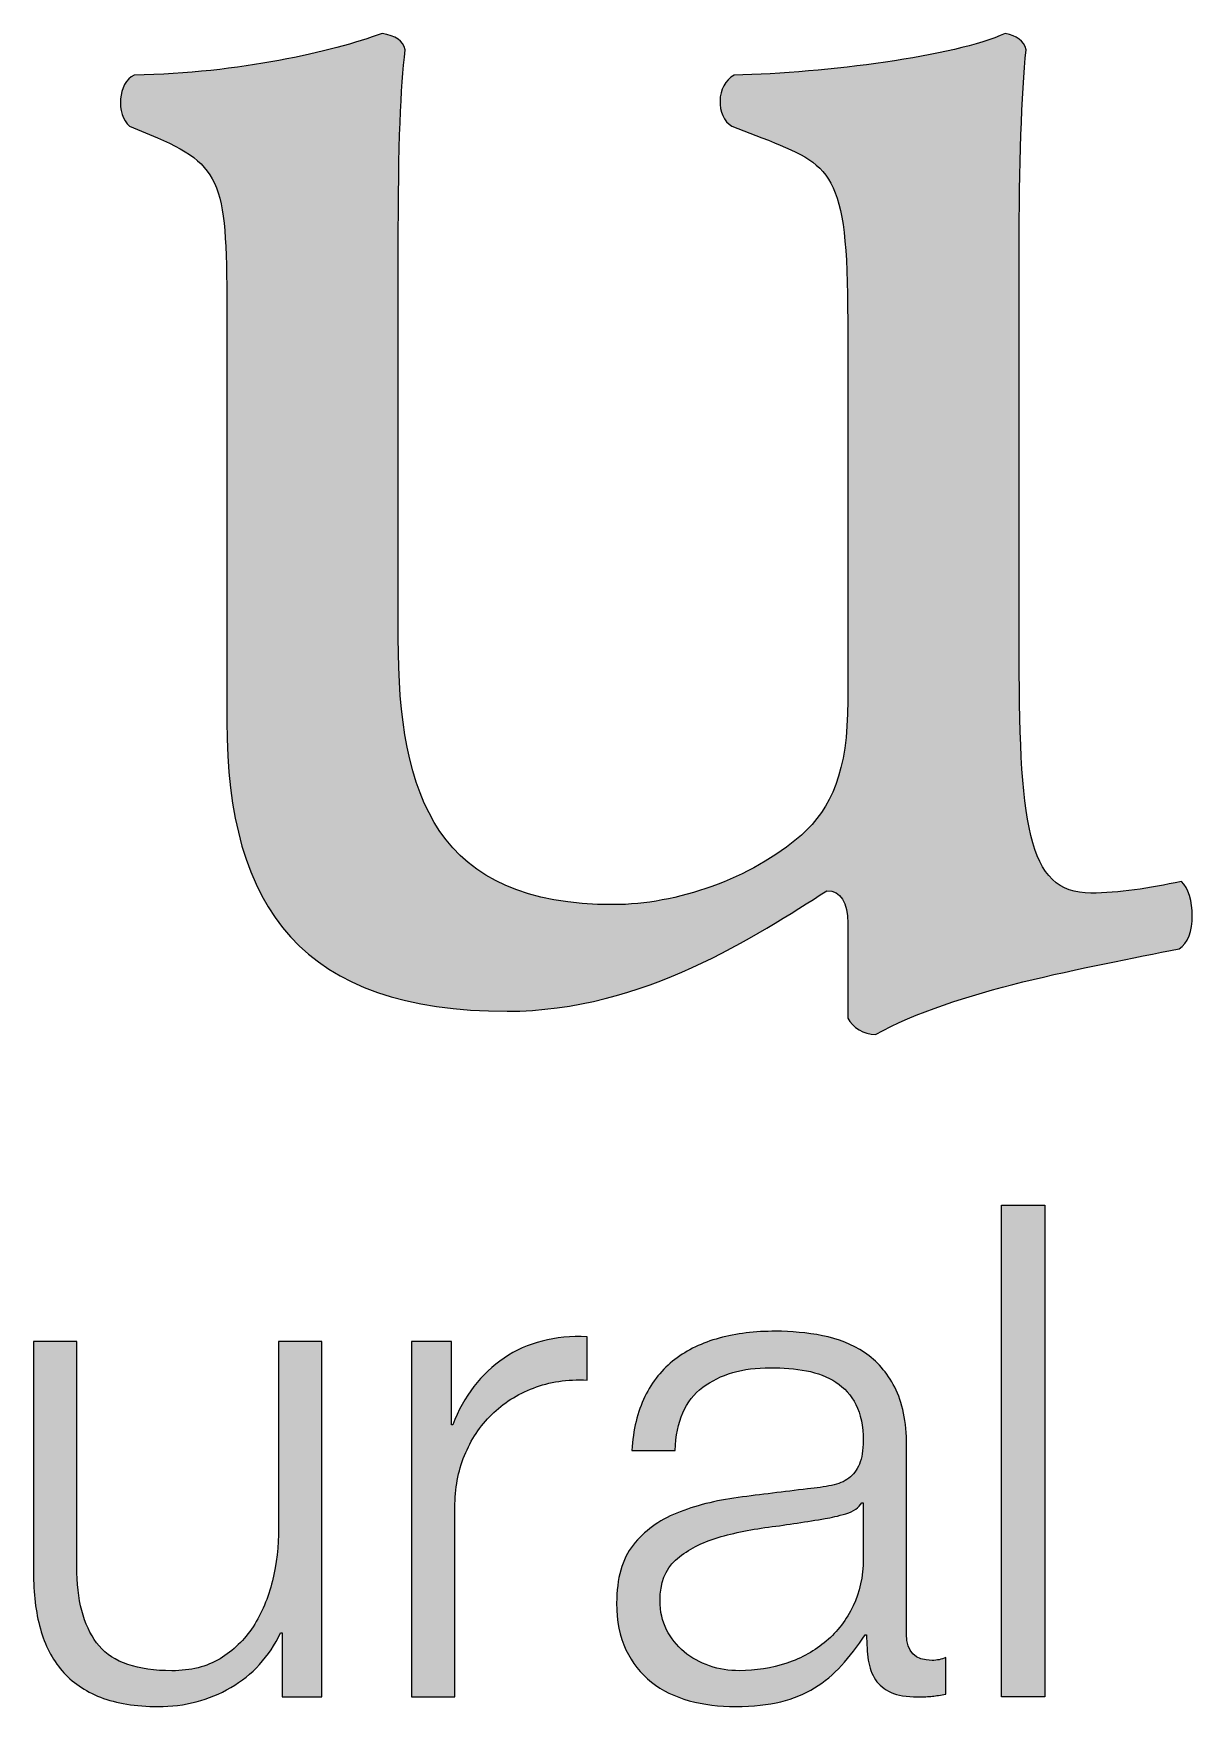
# Paper-space layout 'A2 (portrait)' of a CAD drawing. Extents: x 0 to 396, y 0 to 564.
# Drawn here: x 298.18 to 304.83, y 56.21 to 65.75 of the extents above; entities that cross this region are included whole.
import ezdxf
from ezdxf.enums import TextEntityAlignment as Align

# ---------------------------------------------------------------- set-up
doc = ezdxf.new("R2010")
doc.units = 0
doc.layers.get('0').update_dxf_attribs({"linetype": 'CONTINUOUS'})
doc.layers.get('Defpoints').update_dxf_attribs({"linetype": 'CONTINUOUS'})
doc.layers.add('JPP_Mask', color=7, linetype='CONTINUOUS')
doc.styles.add('JPP', font='arial.ttf')

# ---------------------------------------------------------------- blocks, each defined once
blk = doc.blocks.new('A2mask (portrait)')
at = {"true_color": 0x0081c6}
h = blk.add_hatch(color=142, dxfattribs=at)
edge = h.paths.add_edge_path()
edge.add_spline(control_points=[(300.2666, 62.3022), (300.2666, 62.3022), (300.2666, 62.8542), (300.2666, 63.4062)], knot_values=[27.5, 27.5, 27.5, 27.5, 28, 28, 28, 28], degree=3, periodic=0)
edge.add_spline(control_points=[(300.2666, 63.4062), (300.2666, 63.9582), (300.2666, 64.5101), (300.2666, 64.5101), (300.2666, 65.1581), (300.28, 65.4355), (300.3063, 65.6604)], knot_values=[26, 26, 26, 26, 26.5, 26.5, 26.5, 27.5, 27.5, 27.5, 27.5], degree=3, periodic=0)
edge.add_spline(control_points=[(300.3063, 65.6604), (300.2932, 65.7129), (300.2535, 65.7397), (300.1742, 65.7532)], knot_values=[25, 25, 25, 25, 26, 26, 26, 26], degree=3, periodic=0)
edge.add_spline(control_points=[(300.1742, 65.7532), (299.8831, 65.647), (299.3677, 65.5281), (298.7593, 65.5148)], knot_values=[24, 24, 24, 24, 25, 25, 25, 25], degree=3, periodic=0)
edge.add_spline(control_points=[(298.7593, 65.5148), (298.6669, 65.4753), (298.6536, 65.2899), (298.7331, 65.224)], knot_values=[23, 23, 23, 23, 24, 24, 24, 24], degree=3, periodic=0)
edge.add_spline(control_points=[(298.7331, 65.224), (298.7331, 65.224), (298.8916, 65.1581), (298.8916, 65.1581), (299.2883, 64.986), (299.2883, 64.8672), (299.2883, 64.0342)], knot_values=[21, 21, 21, 21, 22, 22, 22, 23, 23, 23, 23], degree=3, periodic=0)
edge.add_spline(control_points=[(299.2883, 64.0342), (299.2883, 64.0342), (299.2883, 61.8263), (299.2883, 61.8263), (299.2883, 60.7556), (299.7248, 60.1739), (300.8878, 60.1739)], knot_values=[19, 19, 19, 19, 20, 20, 20, 21, 21, 21, 21], degree=3, periodic=0)
edge.add_spline(control_points=[(300.8878, 60.1739), (301.6683, 60.1739), (302.3155, 60.6105), (302.7124, 60.8614)], knot_values=[18, 18, 18, 18, 19, 19, 19, 19], degree=3, periodic=0)
edge.add_spline(control_points=[(302.7124, 60.8614), (302.7918, 60.8614), (302.8312, 60.7951), (302.8312, 60.6764)], knot_values=[17, 17, 17, 17, 18, 18, 18, 18], degree=3, periodic=0)
edge.add_spline(control_points=[(302.8312, 60.6764), (302.8312, 60.6764), (302.8312, 60.1342), (302.8312, 60.1342), (302.858, 60.0816), (302.9239, 60.0414), (302.9901, 60.0414)], knot_values=[15, 15, 15, 15, 16, 16, 16, 17, 17, 17, 17], degree=3, periodic=0)
edge.add_spline(control_points=[(302.9901, 60.0414), (303.4394, 60.2932), (304.2062, 60.425), (304.7218, 60.5307)], knot_values=[14, 14, 14, 14, 15, 15, 15, 15], degree=3, periodic=0)
edge.add_spline(control_points=[(304.7218, 60.5307), (304.8276, 60.5836), (304.8143, 60.848), (304.7353, 60.9143)], knot_values=[13, 13, 13, 13, 14, 14, 14, 14], degree=3, periodic=0)
edge.add_spline(control_points=[(304.7353, 60.9143), (304.55, 60.8748), (304.3781, 60.848), (304.2195, 60.848)], knot_values=[12, 12, 12, 12, 13, 13, 13, 13], degree=3, periodic=0)
edge.add_spline(control_points=[(304.2195, 60.848), (303.8493, 60.848), (303.8098, 61.2446), (303.8098, 62.2892)], knot_values=[11, 11, 11, 11, 12, 12, 12, 12], degree=3, periodic=0)
edge.add_spline(control_points=[(303.8098, 62.2892), (303.8098, 62.2892), (303.8098, 64.5101), (303.8098, 64.5101), (303.8098, 64.9994), (303.8229, 65.4087), (303.8493, 65.6604)], knot_values=[9, 9, 9, 9, 10, 10, 10, 11, 11, 11, 11], degree=3, periodic=0)
edge.add_spline(control_points=[(303.8493, 65.6604), (303.8361, 65.7129), (303.7963, 65.7397), (303.7302, 65.7532)], knot_values=[8, 8, 8, 8, 9, 9, 9, 9], degree=3, periodic=0)
edge.add_spline(control_points=[(303.7302, 65.7532), (303.4394, 65.6209), (302.7124, 65.5281), (302.1832, 65.5148)], knot_values=[7, 7, 7, 7, 8, 8, 8, 8], degree=3, periodic=0)
edge.add_spline(control_points=[(302.1832, 65.5148), (302.0777, 65.4622), (302.0777, 65.2769), (302.1705, 65.224)], knot_values=[6, 6, 6, 6, 7, 7, 7, 7], degree=3, periodic=0)
edge.add_spline(control_points=[(302.1705, 65.224), (302.1705, 65.224), (302.3421, 65.1581), (302.3421, 65.1581), (302.7389, 64.9994), (302.8312, 64.9729), (302.8312, 64.1135)], knot_values=[4, 4, 4, 4, 5, 5, 5, 6, 6, 6, 6], degree=3, periodic=0)
edge.add_spline(control_points=[(302.8312, 64.1135), (302.8312, 64.1135), (302.8312, 61.9454), (302.8312, 61.9454), (302.8312, 61.5355), (302.7389, 61.3373), (302.567, 61.1787)], knot_values=[2, 2, 2, 2, 3, 3, 3, 4, 4, 4, 4], degree=3, periodic=0)
edge.add_spline(control_points=[(302.567, 61.1787), (302.2762, 60.9273), (301.8533, 60.7821), (301.4962, 60.7821)], knot_values=[1, 1, 1, 1, 2, 2, 2, 2], degree=3, periodic=0)
edge.add_spline(control_points=[(301.4962, 60.7821), (300.4914, 60.7821), (300.2666, 61.3906), (300.2666, 62.3022)], knot_values=[0, 0, 0, 0, 1, 1, 1, 1], degree=3, periodic=0)
at = {"true_color": 0x004a91}
blk.add_hatch(color=154, dxfattribs=at).paths.add_polyline_path([(303.9568, 59.0672), (303.7092, 59.0672), (303.7092, 56.2617), (303.9568, 56.2617)])
h = blk.add_hatch(color=154, dxfattribs=at)
edge = h.paths.add_edge_path()
edge.add_spline(control_points=[(303.167, 56.6191), (303.167, 56.6191), (303.167, 57.6959), (303.167, 57.6959), (303.167, 57.8319), (303.1445, 57.9427), (303.1001, 58.028)], knot_values=[6, 6, 6, 6, 7, 7, 7, 8, 8, 8, 8], degree=3, periodic=0)
edge.add_spline(control_points=[(303.1001, 58.028), (303.0555, 58.113), (302.998, 58.1791), (302.9273, 58.2264)], knot_values=[5, 5, 5, 5, 6, 6, 6, 6], degree=3, periodic=0)
edge.add_spline(control_points=[(302.9273, 58.2264), (302.8566, 58.2734), (302.7766, 58.3056), (302.6876, 58.3226), (302.5985, 58.3395), (302.5095, 58.3481), (302.4204, 58.3481)], knot_values=[3, 3, 3, 3, 4, 4, 4, 5, 5, 5, 5], degree=3, periodic=0)
edge.add_spline(control_points=[(302.4204, 58.3481), (302.3025, 58.3481), (302.1951, 58.335), (302.0981, 58.3087)], knot_values=[2, 2, 2, 2, 3, 3, 3, 3], degree=3, periodic=0)
edge.add_spline(control_points=[(302.0981, 58.3087), (302.0012, 58.2827), (301.9167, 58.2421), (301.8448, 58.187)], knot_values=[1, 1, 1, 1, 2, 2, 2, 2], degree=3, periodic=0)
edge.add_spline(control_points=[(301.8448, 58.187), (301.7727, 58.1321), (301.7156, 58.0614), (301.6739, 57.975)], knot_values=[0, 0, 0, 0, 1, 1, 1, 1], degree=3, periodic=0)
edge.add_spline(control_points=[(301.6739, 57.975), (301.6319, 57.8883), (301.607, 57.7863), (301.5991, 57.6684)], knot_values=[41, 41, 41, 41, 42, 42, 42, 42], degree=3, periodic=0)
edge.add_spline(control_points=[(301.5991, 57.6684), (301.5991, 57.6684), (301.8467, 57.6684), (301.8467, 57.6684), (301.852, 57.8334), (301.9043, 57.9532), (302.0038, 58.028)], knot_values=[39, 39, 39, 39, 40, 40, 40, 41, 41, 41, 41], degree=3, periodic=0)
edge.add_spline(control_points=[(302.0038, 58.028), (302.1034, 58.1024), (302.2318, 58.1399), (302.3889, 58.1399)], knot_values=[38, 38, 38, 38, 39, 39, 39, 39], degree=3, periodic=0)
edge.add_spline(control_points=[(302.3889, 58.1399), (302.4622, 58.1399), (302.531, 58.134), (302.5952, 58.1223)], knot_values=[37, 37, 37, 37, 38, 38, 38, 38], degree=3, periodic=0)
edge.add_spline(control_points=[(302.5952, 58.1223), (302.6594, 58.1103), (302.7158, 58.0888), (302.7642, 58.0573), (302.8127, 58.0258), (302.8506, 57.9833), (302.8781, 57.9296), (302.9056, 57.8759), (302.9194, 57.8071), (302.9194, 57.7233)], knot_values=[34, 34, 34, 34, 35, 35, 35, 36, 36, 36, 37, 37, 37, 37], degree=3, periodic=0)
edge.add_spline(control_points=[(302.9194, 57.7233), (302.9194, 57.6684), (302.9122, 57.6238), (302.8977, 57.5899)], knot_values=[33, 33, 33, 33, 34, 34, 34, 34], degree=3, periodic=0)
edge.add_spline(control_points=[(302.8977, 57.5899), (302.8834, 57.5557), (302.8631, 57.529), (302.8368, 57.5092)], knot_values=[32, 32, 32, 32, 33, 33, 33, 33], degree=3, periodic=0)
edge.add_spline(control_points=[(302.8368, 57.5092), (302.8108, 57.4896), (302.7778, 57.4757), (302.7387, 57.4679)], knot_values=[31, 31, 31, 31, 32, 32, 32, 32], degree=3, periodic=0)
edge.add_spline(control_points=[(302.7387, 57.4679), (302.6993, 57.4602), (302.6534, 57.4535), (302.6012, 57.4483)], knot_values=[30, 30, 30, 30, 31, 31, 31, 31], degree=3, periodic=0)
edge.add_spline(control_points=[(302.6012, 57.4483), (302.4675, 57.4325), (302.3359, 57.4163), (302.2063, 57.3991)], knot_values=[29, 29, 29, 29, 30, 30, 30, 30], degree=3, periodic=0)
edge.add_spline(control_points=[(302.2063, 57.3991), (302.0766, 57.3822), (301.9599, 57.3525), (301.8565, 57.3108)], knot_values=[28, 28, 28, 28, 29, 29, 29, 29], degree=3, periodic=0)
edge.add_spline(control_points=[(301.8565, 57.3108), (301.7529, 57.2687), (301.6698, 57.2079), (301.607, 57.1281)], knot_values=[27, 27, 27, 27, 28, 28, 28, 28], degree=3, periodic=0)
edge.add_spline(control_points=[(301.607, 57.1281), (301.5442, 57.0481), (301.5127, 56.9376), (301.5127, 56.796)], knot_values=[26, 26, 26, 26, 27, 27, 27, 27], degree=3, periodic=0)
edge.add_spline(control_points=[(301.5127, 56.796), (301.5127, 56.6939), (301.5304, 56.6055), (301.5657, 56.5308), (301.6011, 56.4561), (301.6495, 56.3947), (301.7111, 56.3462)], knot_values=[24, 24, 24, 24, 25, 25, 25, 26, 26, 26, 26], degree=3, periodic=0)
edge.add_spline(control_points=[(301.7111, 56.3462), (301.7727, 56.2975), (301.8448, 56.2622), (301.9272, 56.24)], knot_values=[23, 23, 23, 23, 24, 24, 24, 24], degree=3, periodic=0)
edge.add_spline(control_points=[(301.9272, 56.24), (302.0098, 56.2178), (302.0981, 56.2066), (302.1924, 56.2066)], knot_values=[22, 22, 22, 22, 23, 23, 23, 23], degree=3, periodic=0)
edge.add_spline(control_points=[(302.1924, 56.2066), (302.292, 56.2066), (302.3777, 56.2159), (302.4498, 56.2343)], knot_values=[21, 21, 21, 21, 22, 22, 22, 22], degree=3, periodic=0)
edge.add_spline(control_points=[(302.4498, 56.2343), (302.5219, 56.2524), (302.5861, 56.2787), (302.6425, 56.3128)], knot_values=[20, 20, 20, 20, 21, 21, 21, 21], degree=3, periodic=0)
edge.add_spline(control_points=[(302.6425, 56.3128), (302.6986, 56.3467), (302.7497, 56.3895), (302.7957, 56.4405)], knot_values=[19, 19, 19, 19, 20, 20, 20, 20], degree=3, periodic=0)
edge.add_spline(control_points=[(302.7957, 56.4405), (302.8413, 56.4916), (302.8867, 56.5499), (302.9311, 56.6153)], knot_values=[18, 18, 18, 18, 19, 19, 19, 19], degree=3, periodic=0)
edge.add_spline(control_points=[(302.9311, 56.6153), (302.9311, 56.6153), (302.939, 56.6153), (302.939, 56.6153)], knot_values=[17.00001, 17.00001, 17.00001, 17.00001, 18, 18, 18, 18], degree=3, periodic=0)
edge.add_spline(control_points=[(302.939, 56.6153), (302.939, 56.5628), (302.9423, 56.515), (302.9488, 56.4718)], knot_values=[16, 16, 16, 16, 17, 17, 17, 17], degree=3, periodic=0)
edge.add_spline(control_points=[(302.9488, 56.4718), (302.9555, 56.4286), (302.9691, 56.3914), (302.9901, 56.3598)], knot_values=[15, 15, 15, 15, 16, 16, 16, 16], degree=3, periodic=0)
edge.add_spline(control_points=[(302.9901, 56.3598), (303.0111, 56.3286), (303.0404, 56.3042), (303.0786, 56.2873)], knot_values=[14, 14, 14, 14, 15, 15, 15, 15], degree=3, periodic=0)
edge.add_spline(control_points=[(303.0786, 56.2873), (303.1164, 56.2701), (303.167, 56.2617), (303.2298, 56.2617)], knot_values=[13, 13, 13, 13, 14, 14, 14, 14], degree=3, periodic=0)
edge.add_spline(control_points=[(303.2298, 56.2617), (303.2639, 56.2617), (303.2921, 56.2629), (303.3143, 56.2655), (303.3365, 56.2682), (303.362, 56.272), (303.3909, 56.2775)], knot_values=[11, 11, 11, 11, 12, 12, 12, 13, 13, 13, 13], degree=3, periodic=0)
edge.add_spline(control_points=[(303.3909, 56.2775), (303.3909, 56.2775), (303.3909, 56.4857), (303.3909, 56.4857), (303.3673, 56.4752), (303.341, 56.4699), (303.3124, 56.4699)], knot_values=[9, 9, 9, 9, 10, 10, 10, 11, 11, 11, 11], degree=3, periodic=0)
edge.add_spline(control_points=[(303.3124, 56.4699), (303.2154, 56.4699), (303.167, 56.5196), (303.167, 56.6191)], knot_values=[8, 8, 8, 8, 9, 9, 9, 9], degree=3, periodic=0)
edge = h.paths.add_edge_path(flags=16)
edge.add_spline(control_points=[(302.9115, 57.3697), (302.9115, 57.3697), (302.9194, 57.3697), (302.9194, 57.3697), (302.9194, 57.3697), (302.9194, 57.0474), (302.9194, 57.0474), (302.9194, 56.9479), (302.9003, 56.8588), (302.8623, 56.7803), (302.8244, 56.7017), (302.7733, 56.6349), (302.7091, 56.58)], knot_values=[12, 12, 12, 12, 12.99998, 12.99998, 12.99998, 13.99998, 13.99998, 13.99998, 14.99998, 14.99998, 14.99998, 15.99998, 15.99998, 15.99998, 15.99998], degree=3, periodic=0)
edge.add_spline(control_points=[(302.7091, 56.58), (302.6448, 56.5248), (302.5696, 56.483), (302.4832, 56.4542), (302.3968, 56.4253), (302.3063, 56.4109), (302.212, 56.4109)], knot_values=[10, 10, 10, 10, 11, 11, 11, 12, 12, 12, 12], degree=3, periodic=0)
edge.add_spline(control_points=[(302.212, 56.4109), (302.1545, 56.4109), (302.0981, 56.42), (302.0432, 56.4384)], knot_values=[9, 9, 9, 9, 10, 10, 10, 10], degree=3, periodic=0)
edge.add_spline(control_points=[(302.0432, 56.4384), (301.9881, 56.4568), (301.9396, 56.4838), (301.8978, 56.5191)], knot_values=[8, 8, 8, 8, 9, 9, 9, 9], degree=3, periodic=0)
edge.add_spline(control_points=[(301.8978, 56.5191), (301.8558, 56.5544), (301.8224, 56.5962), (301.7975, 56.6447), (301.7727, 56.6931), (301.7603, 56.749), (301.7603, 56.8118)], knot_values=[6, 6, 6, 6, 7, 7, 7, 8, 8, 8, 8], degree=3, periodic=0)
edge.add_spline(control_points=[(301.7603, 56.8118), (301.7603, 56.9113), (301.7897, 56.988), (301.8486, 57.0417)], knot_values=[5, 5, 5, 5, 6, 6, 6, 6], degree=3, periodic=0)
edge.add_spline(control_points=[(301.8486, 57.0417), (301.9076, 57.0952), (301.9828, 57.1365), (302.0745, 57.1654), (302.1662, 57.1943), (302.2676, 57.2157), (302.3791, 57.2303)], knot_values=[3, 3, 3, 3, 4, 4, 4, 5, 5, 5, 5], degree=3, periodic=0)
edge.add_spline(control_points=[(302.3791, 57.2303), (302.4904, 57.2446), (302.5985, 57.2611), (302.7033, 57.2793)], knot_values=[2, 2, 2, 2, 3, 3, 3, 3], degree=3, periodic=0)
edge.add_spline(control_points=[(302.7033, 57.2793), (302.7372, 57.2845), (302.7766, 57.2938), (302.821, 57.3069)], knot_values=[1, 1, 1, 1, 2, 2, 2, 2], degree=3, periodic=0)
edge.add_spline(control_points=[(302.821, 57.3069), (302.8657, 57.3198), (302.8958, 57.3409), (302.9115, 57.3697)], knot_values=[0, 0, 0, 0, 1, 1, 1, 1], degree=3, periodic=0)
h = blk.add_hatch(color=154, dxfattribs=at)
edge = h.paths.add_edge_path()
edge.add_spline(control_points=[(298.4322, 56.9689), (298.4322, 56.9689), (298.4322, 58.2891), (298.4322, 58.2891), (298.4322, 58.2891), (298.3704, 58.2891), (298.3085, 58.2891)], knot_values=[9.5, 9.5, 9.5, 9.5, 10.5, 10.5, 10.5, 11, 11, 11, 11], degree=3, periodic=0)
edge.add_spline(control_points=[(298.3085, 58.2891), (298.2466, 58.2891), (298.1847, 58.2891), (298.1847, 58.2891), (298.1847, 58.2891), (298.1847, 57.9601), (298.1847, 57.631)], knot_values=[8.5, 8.5, 8.5, 8.5, 9, 9, 9, 9.5, 9.5, 9.5, 9.5], degree=3, periodic=0)
edge.add_spline(control_points=[(298.1847, 57.631), (298.1847, 57.302), (298.1847, 56.9729), (298.1847, 56.9729), (298.1847, 56.8524), (298.1977, 56.7449), (298.2239, 56.6506), (298.2501, 56.5563), (298.2914, 56.4764), (298.3477, 56.4109)], knot_values=[6, 6, 6, 6, 6.5, 6.5, 6.5, 7.5, 7.5, 7.5, 8.5, 8.5, 8.5, 8.5], degree=3, periodic=0)
edge.add_spline(control_points=[(298.3477, 56.4109), (298.404, 56.3455), (298.4774, 56.2951), (298.5678, 56.2598)], knot_values=[5, 5, 5, 5, 6, 6, 6, 6], degree=3, periodic=0)
edge.add_spline(control_points=[(298.5678, 56.2598), (298.6582, 56.2242), (298.7675, 56.2066), (298.8959, 56.2066)], knot_values=[4, 4, 4, 4, 5, 5, 5, 5], degree=3, periodic=0)
edge.add_spline(control_points=[(298.8959, 56.2066), (299.0478, 56.2066), (299.186, 56.2426), (299.3104, 56.3147)], knot_values=[3, 3, 3, 3, 4, 4, 4, 4], degree=3, periodic=0)
edge.add_spline(control_points=[(299.3104, 56.3147), (299.4348, 56.3868), (299.5298, 56.4909), (299.5953, 56.627)], knot_values=[2, 2, 2, 2, 3, 3, 3, 3], degree=3, periodic=0)
edge.add_spline(control_points=[(299.5953, 56.627), (299.5953, 56.627), (299.6032, 56.627), (299.6032, 56.627)], knot_values=[1.00001, 1.00001, 1.00001, 1.00001, 2, 2, 2, 2], degree=3, periodic=0)
edge.add_spline(control_points=[(299.6032, 56.627), (299.6032, 56.627), (299.6032, 56.5357), (299.6032, 56.4444)], knot_values=[0.5, 0.5, 0.5, 0.5, 1, 1, 1, 1], degree=3, periodic=0)
edge.add_spline(control_points=[(299.6032, 56.4444), (299.6032, 56.353), (299.6032, 56.2617), (299.6032, 56.2617), (299.6032, 56.2617), (299.6174, 56.2617), (299.6388, 56.2617)], knot_values=[20.749965, 20.749965, 20.749965, 20.749965, 21.249965, 21.249965, 21.249965, 21.5, 21.5, 21.5, 21.5], degree=3, periodic=0)
edge.add_spline(control_points=[(299.6388, 56.2617), (299.6602, 56.2617), (299.6886, 56.2617), (299.7171, 56.2617)], knot_values=[20.49997, 20.49997, 20.49997, 20.49997, 20.749965, 20.749965, 20.749965, 20.749965], degree=3, periodic=0)
edge.add_spline(control_points=[(299.7171, 56.2617), (299.7314, 56.2617), (299.7456, 56.2617), (299.759, 56.2617)], knot_values=[20.374972, 20.374972, 20.374972, 20.374972, 20.49997, 20.49997, 20.49997, 20.49997], degree=3, periodic=0)
edge.add_spline(control_points=[(299.759, 56.2617), (299.7723, 56.2617), (299.7848, 56.2617), (299.7955, 56.2617)], knot_values=[20.249975, 20.249975, 20.249975, 20.249975, 20.374972, 20.374972, 20.374972, 20.374972], degree=3, periodic=0)
edge.add_spline(control_points=[(299.7955, 56.2617), (299.8008, 56.2617), (299.8057, 56.2617), (299.81, 56.2617)], knot_values=[20.187476, 20.187476, 20.187476, 20.187476, 20.249975, 20.249975, 20.249975, 20.249975], degree=3, periodic=0)
edge.add_spline(control_points=[(299.81, 56.2617), (299.8144, 56.2617), (299.8182, 56.2617), (299.8213, 56.2617)], knot_values=[20.124977, 20.124977, 20.124977, 20.124977, 20.187476, 20.187476, 20.187476, 20.187476], degree=3, periodic=0)
edge.add_spline(control_points=[(299.8254, 56.2617), (299.8266, 56.2617), (299.8277, 56.2617), (299.8285, 56.2617)], knot_values=[20.062479, 20.062479, 20.062479, 20.062479, 20.093728, 20.093728, 20.093728, 20.093728], degree=3, periodic=0)
edge.add_spline(control_points=[(299.8311, 56.2617), (299.8311, 56.2617), (299.8311, 56.2617), (299.8311, 56.2617), (299.8311, 56.2617), (299.8311, 56.2617), (299.8311, 56.2617)], knot_values=[19.99998, 19.99998, 19.99998, 19.99998, 20.001425, 20.001425, 20.001425, 20.001445, 20.001445, 20.001445, 20.001445], degree=3, periodic=0)
edge.add_spline(control_points=[(299.8311, 56.2617), (299.8311, 56.2618), (299.8311, 56.7686), (299.8311, 57.2755)], knot_values=[19.49999, 19.49999, 19.49999, 19.49999, 19.99998, 19.99998, 19.99998, 19.99998], degree=3, periodic=0)
edge.add_spline(control_points=[(299.8311, 57.2755), (299.8311, 57.7823), (299.8311, 58.2891), (299.8311, 58.2891), (299.8311, 58.2891), (299.8311, 58.2891), (299.8311, 58.2891)], knot_values=[18.999023, 18.999023, 18.999023, 18.999023, 19.499013, 19.499013, 19.499013, 19.49999, 19.49999, 19.49999, 19.49999], degree=3, periodic=0)
edge.add_spline(control_points=[(299.8283, 58.2891), (299.8274, 58.2891), (299.8263, 58.2891), (299.8249, 58.2891)], knot_values=[18.906252, 18.906252, 18.906252, 18.906252, 18.937501, 18.937501, 18.937501, 18.937501], degree=3, periodic=0)
edge.add_spline(control_points=[(299.8204, 58.2891), (299.817, 58.2891), (299.8129, 58.2891), (299.8082, 58.2891)], knot_values=[18.812504, 18.812504, 18.812504, 18.812504, 18.875002, 18.875002, 18.875002, 18.875002], degree=3, periodic=0)
edge.add_spline(control_points=[(299.8082, 58.2891), (299.8035, 58.2891), (299.7982, 58.2891), (299.7924, 58.2891)], knot_values=[18.750005, 18.750005, 18.750005, 18.750005, 18.812504, 18.812504, 18.812504, 18.812504], degree=3, periodic=0)
edge.add_spline(control_points=[(299.7924, 58.2891), (299.7808, 58.2891), (299.7672, 58.2891), (299.7527, 58.2891)], knot_values=[18.625007, 18.625007, 18.625007, 18.625007, 18.750005, 18.750005, 18.750005, 18.750005], degree=3, periodic=0)
edge.add_spline(control_points=[(299.7527, 58.2891), (299.7382, 58.2891), (299.7228, 58.2891), (299.7073, 58.2891)], knot_values=[18.50001, 18.50001, 18.50001, 18.50001, 18.625007, 18.625007, 18.625007, 18.625007], degree=3, periodic=0)
edge.add_spline(control_points=[(299.7073, 58.2891), (299.6764, 58.2891), (299.6454, 58.2891), (299.6222, 58.2891)], knot_values=[18.250015, 18.250015, 18.250015, 18.250015, 18.50001, 18.50001, 18.50001, 18.50001], degree=3, periodic=0)
edge.add_spline(control_points=[(299.6222, 58.2891), (299.599, 58.2891), (299.5835, 58.2891), (299.5835, 58.2891), (299.5835, 58.2891), (299.5835, 58.2891), (299.5835, 58.2891)], knot_values=[17.999532, 17.999532, 17.999532, 17.999532, 18.249547, 18.249547, 18.249547, 18.250015, 18.250015, 18.250015, 18.250015], degree=3, periodic=0)
edge.add_spline(control_points=[(299.5835, 58.2861), (299.5835, 58.2851), (299.5835, 58.2838), (299.5835, 58.2824)], knot_values=[17.953146, 17.953146, 17.953146, 17.953146, 17.968771, 17.968771, 17.968771, 17.968771], degree=3, periodic=0)
edge.add_spline(control_points=[(299.5835, 58.2824), (299.5835, 58.2809), (299.5835, 58.2791), (299.5835, 58.2772)], knot_values=[17.937521, 17.937521, 17.937521, 17.937521, 17.953146, 17.953146, 17.953146, 17.953146], degree=3, periodic=0)
edge.add_spline(control_points=[(299.5835, 58.2772), (299.5835, 58.2733), (299.5835, 58.2685), (299.5835, 58.2628)], knot_values=[17.906272, 17.906272, 17.906272, 17.906272, 17.937521, 17.937521, 17.937521, 17.937521], degree=3, periodic=0)
edge.add_spline(control_points=[(299.5835, 58.2628), (299.5835, 58.2572), (299.5835, 58.2507), (299.5835, 58.2434)], knot_values=[17.875022, 17.875022, 17.875022, 17.875022, 17.906272, 17.906272, 17.906272, 17.906272], degree=3, periodic=0)
edge.add_spline(control_points=[(299.5835, 58.2434), (299.5835, 58.2289), (299.5835, 58.2112), (299.5835, 58.1909)], knot_values=[17.812524, 17.812524, 17.812524, 17.812524, 17.875022, 17.875022, 17.875022, 17.875022], degree=3, periodic=0)
edge.add_spline(control_points=[(299.5835, 58.1909), (299.5835, 58.1706), (299.5835, 58.1478), (299.5835, 58.1228)], knot_values=[17.750025, 17.750025, 17.750025, 17.750025, 17.812524, 17.812524, 17.812524, 17.812524], degree=3, periodic=0)
edge.add_spline(control_points=[(299.5835, 58.1228), (299.5835, 58.0729), (299.5835, 58.0147), (299.5835, 57.9523)], knot_values=[17.625028, 17.625028, 17.625028, 17.625028, 17.750025, 17.750025, 17.750025, 17.750025], degree=3, periodic=0)
edge.add_spline(control_points=[(299.5835, 57.9523), (299.5835, 57.8899), (299.5835, 57.8233), (299.5835, 57.7568)], knot_values=[17.50003, 17.50003, 17.50003, 17.50003, 17.625028, 17.625028, 17.625028, 17.625028], degree=3, periodic=0)
edge.add_spline(control_points=[(299.5835, 57.7568), (299.5835, 57.6237), (299.5835, 57.4906), (299.5835, 57.3908)], knot_values=[17.250035, 17.250035, 17.250035, 17.250035, 17.50003, 17.50003, 17.50003, 17.50003], degree=3, periodic=0)
edge.add_spline(control_points=[(299.5835, 57.3908), (299.5835, 57.2909), (299.5835, 57.2243), (299.5835, 57.2243), (299.5835, 57.1222), (299.5717, 57.0219), (299.5481, 56.9238), (299.5246, 56.8256), (299.4879, 56.7385), (299.4381, 56.6623)], knot_values=[15, 15, 15, 15, 15.250035, 15.250035, 15.250035, 16.250035, 16.250035, 16.250035, 17.250035, 17.250035, 17.250035, 17.250035], degree=3, periodic=0)
edge.add_spline(control_points=[(299.4381, 56.6623), (299.3884, 56.5864), (299.3255, 56.5255), (299.2495, 56.4797)], knot_values=[14, 14, 14, 14, 15, 15, 15, 15], degree=3, periodic=0)
edge.add_spline(control_points=[(299.2495, 56.4797), (299.1735, 56.4339), (299.0819, 56.4109), (298.9745, 56.4109)], knot_values=[13, 13, 13, 13, 14, 14, 14, 14], degree=3, periodic=0)
edge.add_spline(control_points=[(298.9745, 56.4109), (298.778, 56.4109), (298.6398, 56.4582), (298.5599, 56.5525)], knot_values=[12, 12, 12, 12, 13, 13, 13, 13], degree=3, periodic=0)
edge.add_spline(control_points=[(298.5599, 56.5525), (298.48, 56.6468), (298.4374, 56.7855), (298.4322, 56.9689)], knot_values=[11, 11, 11, 11, 12, 12, 12, 12], degree=3, periodic=0)
h = blk.add_hatch(color=154, dxfattribs=at)
edge = h.paths.add_edge_path()
edge.add_spline(control_points=[(300.6444, 57.6388), (300.681, 57.7293), (300.7328, 57.8071), (300.7996, 57.8728)], knot_values=[7, 7, 7, 7, 8, 8, 8, 8], degree=3, periodic=0)
edge.add_spline(control_points=[(300.7996, 57.8728), (300.8664, 57.9382), (300.9456, 57.9886), (301.0373, 58.0239), (301.129, 58.0592), (301.2312, 58.0743), (301.3439, 58.0693)], knot_values=[5, 5, 5, 5, 6, 6, 6, 7, 7, 7, 7], degree=3, periodic=0)
edge.add_spline(control_points=[(301.3439, 58.0693), (301.3439, 58.0693), (301.3439, 58.3166), (301.3439, 58.3166), (301.1604, 58.3245), (301.0026, 58.2839), (300.8703, 58.1948), (300.738, 58.1058), (300.6405, 57.9788), (300.5776, 57.8138)], knot_values=[2, 2, 2, 2, 3, 3, 3, 4, 4, 4, 5, 5, 5, 5], degree=3, periodic=0)
edge.add_spline(control_points=[(300.5776, 57.8138), (300.5776, 57.8138), (300.5697, 57.8138), (300.5697, 57.8138)], knot_values=[1.00001, 1.00001, 1.00001, 1.00001, 2, 2, 2, 2], degree=3, periodic=0)
edge.add_spline(control_points=[(300.5697, 57.8138), (300.5697, 57.8138), (300.5697, 57.9326), (300.5697, 58.0515)], knot_values=[0.5, 0.5, 0.5, 0.5, 1, 1, 1, 1], degree=3, periodic=0)
edge.add_spline(control_points=[(300.5697, 58.0515), (300.5697, 58.1703), (300.5697, 58.2891), (300.5697, 58.2891), (300.5697, 58.2891), (300.5555, 58.2891), (300.5341, 58.2891)], knot_values=[12.749965, 12.749965, 12.749965, 12.749965, 13.249965, 13.249965, 13.249965, 13.5, 13.5, 13.5, 13.5], degree=3, periodic=0)
edge.add_spline(control_points=[(300.5341, 58.2891), (300.5128, 58.2891), (300.4843, 58.2891), (300.4558, 58.2891)], knot_values=[12.49997, 12.49997, 12.49997, 12.49997, 12.749965, 12.749965, 12.749965, 12.749965], degree=3, periodic=0)
edge.add_spline(control_points=[(300.4558, 58.2891), (300.4415, 58.2891), (300.4273, 58.2891), (300.4139, 58.2891)], knot_values=[12.374973, 12.374973, 12.374973, 12.374973, 12.49997, 12.49997, 12.49997, 12.49997], degree=3, periodic=0)
edge.add_spline(control_points=[(300.4139, 58.2891), (300.4006, 58.2891), (300.3881, 58.2891), (300.3774, 58.2891)], knot_values=[12.249975, 12.249975, 12.249975, 12.249975, 12.374973, 12.374973, 12.374973, 12.374973], degree=3, periodic=0)
edge.add_spline(control_points=[(300.3774, 58.2891), (300.3721, 58.2891), (300.3672, 58.2891), (300.3629, 58.2891)], knot_values=[12.187476, 12.187476, 12.187476, 12.187476, 12.249975, 12.249975, 12.249975, 12.249975], degree=3, periodic=0)
edge.add_spline(control_points=[(300.3629, 58.2891), (300.3585, 58.2891), (300.3548, 58.2891), (300.3516, 58.2891)], knot_values=[12.124977, 12.124977, 12.124977, 12.124977, 12.187476, 12.187476, 12.187476, 12.187476], degree=3, periodic=0)
edge.add_spline(control_points=[(300.3475, 58.2891), (300.3463, 58.2891), (300.3452, 58.2891), (300.3444, 58.2891)], knot_values=[12.062479, 12.062479, 12.062479, 12.062479, 12.093728, 12.093728, 12.093728, 12.093728], degree=3, periodic=0)
edge.add_spline(control_points=[(300.3419, 58.2891), (300.3419, 58.2891), (300.3418, 58.2891), (300.3418, 58.2891), (300.3418, 58.2891), (300.3418, 58.2891), (300.3418, 58.2891)], knot_values=[11.99998, 11.99998, 11.99998, 11.99998, 12.001425, 12.001425, 12.001425, 12.001445, 12.001445, 12.001445, 12.001445], degree=3, periodic=0)
edge.add_spline(control_points=[(300.3418, 58.2891), (300.3418, 58.2891), (300.3418, 57.7823), (300.3418, 57.2754)], knot_values=[11.49999, 11.49999, 11.49999, 11.49999, 11.99998, 11.99998, 11.99998, 11.99998], degree=3, periodic=0)
edge.add_spline(control_points=[(300.3418, 57.2754), (300.3418, 56.7686), (300.3418, 56.2617), (300.3418, 56.2617), (300.3418, 56.2617), (300.3418, 56.2617), (300.3419, 56.2617)], knot_values=[10.999023, 10.999023, 10.999023, 10.999023, 11.499013, 11.499013, 11.499013, 11.49999, 11.49999, 11.49999, 11.49999], degree=3, periodic=0)
edge.add_spline(control_points=[(300.3446, 56.2617), (300.3455, 56.2617), (300.3467, 56.2617), (300.348, 56.2617)], knot_values=[10.906252, 10.906252, 10.906252, 10.906252, 10.937501, 10.937501, 10.937501, 10.937501], degree=3, periodic=0)
edge.add_spline(control_points=[(300.3525, 56.2617), (300.3559, 56.2617), (300.36, 56.2617), (300.3647, 56.2617)], knot_values=[10.812504, 10.812504, 10.812504, 10.812504, 10.875002, 10.875002, 10.875002, 10.875002], degree=3, periodic=0)
edge.add_spline(control_points=[(300.3647, 56.2617), (300.3694, 56.2617), (300.3747, 56.2617), (300.3805, 56.2617)], knot_values=[10.750005, 10.750005, 10.750005, 10.750005, 10.812504, 10.812504, 10.812504, 10.812504], degree=3, periodic=0)
edge.add_spline(control_points=[(300.3805, 56.2617), (300.3921, 56.2617), (300.4057, 56.2617), (300.4202, 56.2617)], knot_values=[10.625008, 10.625008, 10.625008, 10.625008, 10.750005, 10.750005, 10.750005, 10.750005], degree=3, periodic=0)
edge.add_spline(control_points=[(300.4202, 56.2617), (300.4347, 56.2617), (300.4501, 56.2617), (300.4656, 56.2617)], knot_values=[10.50001, 10.50001, 10.50001, 10.50001, 10.625008, 10.625008, 10.625008, 10.625008], degree=3, periodic=0)
edge.add_spline(control_points=[(300.4656, 56.2617), (300.4965, 56.2617), (300.5275, 56.2617), (300.5507, 56.2617)], knot_values=[10.250015, 10.250015, 10.250015, 10.250015, 10.50001, 10.50001, 10.50001, 10.50001], degree=3, periodic=0)
edge.add_spline(control_points=[(300.5507, 56.2617), (300.5739, 56.2617), (300.5894, 56.2617), (300.5894, 56.2617), (300.5894, 56.2617), (300.5894, 56.2617), (300.5894, 56.2617)], knot_values=[9.999532, 9.999532, 9.999532, 9.999532, 10.249547, 10.249547, 10.249547, 10.250015, 10.250015, 10.250015, 10.250015], degree=3, periodic=0)
edge.add_spline(control_points=[(300.5894, 56.2648), (300.5894, 56.2658), (300.5894, 56.2671), (300.5894, 56.2686)], knot_values=[9.953146, 9.953146, 9.953146, 9.953146, 9.968771, 9.968771, 9.968771, 9.968771], degree=3, periodic=0)
edge.add_spline(control_points=[(300.5894, 56.2686), (300.5894, 56.2701), (300.5894, 56.2719), (300.5894, 56.2738)], knot_values=[9.937521, 9.937521, 9.937521, 9.937521, 9.953146, 9.953146, 9.953146, 9.953146], degree=3, periodic=0)
edge.add_spline(control_points=[(300.5894, 56.2738), (300.5894, 56.2778), (300.5894, 56.2827), (300.5894, 56.2884)], knot_values=[9.906272, 9.906272, 9.906272, 9.906272, 9.937521, 9.937521, 9.937521, 9.937521], degree=3, periodic=0)
edge.add_spline(control_points=[(300.5894, 56.2884), (300.5894, 56.2942), (300.5894, 56.3008), (300.5894, 56.3081)], knot_values=[9.875022, 9.875022, 9.875022, 9.875022, 9.906272, 9.906272, 9.906272, 9.906272], degree=3, periodic=0)
edge.add_spline(control_points=[(300.5894, 56.3081), (300.5894, 56.3229), (300.5894, 56.3408), (300.5894, 56.3614)], knot_values=[9.812524, 9.812524, 9.812524, 9.812524, 9.875022, 9.875022, 9.875022, 9.875022], degree=3, periodic=0)
edge.add_spline(control_points=[(300.5894, 56.3614), (300.5894, 56.382), (300.5894, 56.4052), (300.5894, 56.4305)], knot_values=[9.750025, 9.750025, 9.750025, 9.750025, 9.812524, 9.812524, 9.812524, 9.812524], degree=3, periodic=0)
edge.add_spline(control_points=[(300.5894, 56.4305), (300.5894, 56.4812), (300.5894, 56.5403), (300.5894, 56.6036)], knot_values=[9.625027, 9.625027, 9.625027, 9.625027, 9.750025, 9.750025, 9.750025, 9.750025], degree=3, periodic=0)
edge.add_spline(control_points=[(300.5894, 56.6036), (300.5894, 56.6669), (300.5894, 56.7344), (300.5894, 56.802)], knot_values=[9.50003, 9.50003, 9.50003, 9.50003, 9.625027, 9.625027, 9.625027, 9.625027], degree=3, periodic=0)
edge.add_spline(control_points=[(300.5894, 56.802), (300.5894, 56.937), (300.5894, 57.0721), (300.5894, 57.1734)], knot_values=[9.250035, 9.250035, 9.250035, 9.250035, 9.50003, 9.50003, 9.50003, 9.50003], degree=3, periodic=0)
edge.add_spline(control_points=[(300.5894, 57.1734), (300.5894, 57.2747), (300.5894, 57.3423), (300.5894, 57.3423), (300.5894, 57.4497), (300.6077, 57.5486), (300.6444, 57.6388)], knot_values=[8, 8, 8, 8, 8.250035, 8.250035, 8.250035, 9.250035, 9.250035, 9.250035, 9.250035], degree=3, periodic=0)
at = {"layer": 'Defpoints', "color": 154, "true_color": 0x004a91}
blk.add_lwpolyline([(303.9568, 59.0672), (303.9568, 56.2617), (303.7092, 56.2617), (303.7092, 59.0672), (303.9568, 59.0672)], dxfattribs=at)
at = {"layer": 'Defpoints', "color": 142, "true_color": 0x0081c6}
blk.add_open_spline([(300.2666, 62.3022), (300.2666, 61.3906), (300.4914, 60.7821), (301.4962, 60.7821), (301.8533, 60.7821), (302.2762, 60.9273), (302.567, 61.1787), (302.7389, 61.3373), (302.8312, 61.5355), (302.8312, 61.9454), (302.8312, 61.9454), (302.8312, 64.1135), (302.8312, 64.1135), (302.8312, 64.9729), (302.7389, 64.9994), (302.3421, 65.1581), (302.3421, 65.1581), (302.1705, 65.224), (302.1705, 65.224), (302.0777, 65.2769), (302.0777, 65.4622), (302.1832, 65.5148), (302.7124, 65.5281), (303.4394, 65.6209), (303.7302, 65.7532), (303.7963, 65.7397), (303.8361, 65.7129), (303.8493, 65.6604), (303.8229, 65.4087), (303.8098, 64.9994), (303.8098, 64.5101), (303.8098, 64.5101), (303.8098, 62.2892), (303.8098, 62.2892), (303.8098, 61.2446), (303.8493, 60.848), (304.2195, 60.848), (304.3781, 60.848), (304.55, 60.8748), (304.7353, 60.9143), (304.8143, 60.848), (304.8276, 60.5836), (304.7218, 60.5307), (304.2062, 60.425), (303.4394, 60.2932), (302.9901, 60.0414), (302.9239, 60.0414), (302.858, 60.0816), (302.8312, 60.1342), (302.8312, 60.1342), (302.8312, 60.6764), (302.8312, 60.6764), (302.8312, 60.7951), (302.7918, 60.8614), (302.7124, 60.8614), (302.3155, 60.6105), (301.6683, 60.1739), (300.8878, 60.1739), (299.7248, 60.1739), (299.2883, 60.7556), (299.2883, 61.8263), (299.2883, 61.8263), (299.2883, 64.0342), (299.2883, 64.0342), (299.2883, 64.8672), (299.2883, 64.986), (298.8916, 65.1581), (298.8916, 65.1581), (298.7331, 65.224), (298.7331, 65.224), (298.6536, 65.2899), (298.6669, 65.4753), (298.7593, 65.5148), (299.3677, 65.5281), (299.8831, 65.647), (300.1742, 65.7532), (300.2535, 65.7397), (300.2932, 65.7129), (300.3063, 65.6604), (300.28, 65.4355), (300.2666, 65.1581), (300.2666, 64.5101), (300.2666, 64.5101), (300.2666, 62.3022), (300.2666, 62.3022)], degree=3, knots=[0, 0, 0, 0, 1, 1, 1, 2, 2, 2, 3, 3, 3, 4, 4, 4, 5, 5, 5, 6, 6, 6, 7, 7, 7, 8, 8, 8, 9, 9, 9, 10, 10, 10, 11, 11, 11, 12, 12, 12, 13, 13, 13, 14, 14, 14, 15, 15, 15, 16, 16, 16, 17, 17, 17, 18, 18, 18, 19, 19, 19, 20, 20, 20, 21, 21, 21, 22, 22, 22, 23, 23, 23, 24, 24, 24, 25, 25, 25, 26, 26, 26, 27, 27, 27, 28, 28, 28, 28], dxfattribs=at)
at = {"layer": 'Defpoints', "color": 154, "true_color": 0x004a91}
for points, knots in [([(301.6739, 57.975), (301.7156, 58.0614), (301.7727, 58.1321), (301.8448, 58.187), (301.9167, 58.2421), (302.0012, 58.2827), (302.0981, 58.3087), (302.1951, 58.335), (302.3025, 58.3481), (302.4204, 58.3481), (302.5095, 58.3481), (302.5985, 58.3395), (302.6876, 58.3226), (302.7766, 58.3056), (302.8566, 58.2734), (302.9273, 58.2264), (302.998, 58.1791), (303.0555, 58.113), (303.1001, 58.028), (303.1445, 57.9427), (303.167, 57.8319), (303.167, 57.6959), (303.167, 57.6959), (303.167, 56.6191), (303.167, 56.6191), (303.167, 56.5196), (303.2154, 56.4699), (303.3124, 56.4699), (303.341, 56.4699), (303.3673, 56.4752), (303.3909, 56.4857), (303.3909, 56.4857), (303.3909, 56.2775), (303.3909, 56.2775), (303.362, 56.272), (303.3365, 56.2682), (303.3143, 56.2655), (303.2921, 56.2629), (303.2639, 56.2617), (303.2298, 56.2617), (303.167, 56.2617), (303.1164, 56.2701), (303.0786, 56.2873), (303.0404, 56.3042), (303.0111, 56.3286), (302.9901, 56.3598), (302.9691, 56.3914), (302.9555, 56.4286), (302.9488, 56.4718), (302.9423, 56.515), (302.939, 56.5628), (302.939, 56.6153), (302.939, 56.6153), (302.9311, 56.6153), (302.9311, 56.6153), (302.8867, 56.5499), (302.8413, 56.4916), (302.7957, 56.4405), (302.7497, 56.3895), (302.6986, 56.3467), (302.6425, 56.3128), (302.5861, 56.2787), (302.5219, 56.2524), (302.4498, 56.2343), (302.3777, 56.2159), (302.292, 56.2066), (302.1924, 56.2066), (302.0981, 56.2066), (302.0098, 56.2178), (301.9272, 56.24), (301.8448, 56.2622), (301.7727, 56.2975), (301.7111, 56.3462), (301.6495, 56.3947), (301.6011, 56.4561), (301.5657, 56.5308), (301.5304, 56.6055), (301.5127, 56.6939), (301.5127, 56.796), (301.5127, 56.9376), (301.5442, 57.0481), (301.607, 57.1281), (301.6698, 57.2079), (301.7529, 57.2687), (301.8565, 57.3108), (301.9599, 57.3525), (302.0766, 57.3822), (302.2063, 57.3991), (302.3359, 57.4163), (302.4675, 57.4325), (302.6012, 57.4483), (302.6534, 57.4535), (302.6993, 57.4602), (302.7387, 57.4679), (302.7778, 57.4757), (302.8108, 57.4896), (302.8368, 57.5092), (302.8631, 57.529), (302.8834, 57.5557), (302.8977, 57.5899), (302.9122, 57.6238), (302.9194, 57.6684), (302.9194, 57.7233), (302.9194, 57.8071), (302.9056, 57.8759), (302.8781, 57.9296), (302.8506, 57.9833), (302.8127, 58.0258), (302.7642, 58.0573), (302.7158, 58.0888), (302.6594, 58.1103), (302.5952, 58.1223), (302.531, 58.134), (302.4622, 58.1399), (302.3889, 58.1399), (302.2318, 58.1399), (302.1034, 58.1024), (302.0038, 58.028), (301.9043, 57.9532), (301.852, 57.8334), (301.8467, 57.6684), (301.8467, 57.6684), (301.5991, 57.6684), (301.5991, 57.6684), (301.607, 57.7863), (301.6319, 57.8883), (301.6739, 57.975)], [0, 0, 0, 0, 1, 1, 1, 2, 2, 2, 3, 3, 3, 4, 4, 4, 5, 5, 5, 6, 6, 6, 7, 7, 7, 8, 8, 8, 9, 9, 9, 10, 10, 10, 11, 11, 11, 12, 12, 12, 13, 13, 13, 14, 14, 14, 15, 15, 15, 16, 16, 16, 17, 17, 17, 18, 18, 18, 19, 19, 19, 20, 20, 20, 21, 21, 21, 22, 22, 22, 23, 23, 23, 24, 24, 24, 25, 25, 25, 26, 26, 26, 27, 27, 27, 28, 28, 28, 29, 29, 29, 30, 30, 30, 31, 31, 31, 32, 32, 32, 33, 33, 33, 34, 34, 34, 35, 35, 35, 36, 36, 36, 37, 37, 37, 38, 38, 38, 39, 39, 39, 40, 40, 40, 41, 41, 41, 42, 42, 42, 42]), ([(299.6032, 56.2617), (299.6032, 56.2617), (299.6032, 56.627), (299.6032, 56.627), (299.6032, 56.627), (299.5953, 56.627), (299.5953, 56.627), (299.5298, 56.4909), (299.4348, 56.3868), (299.3104, 56.3147), (299.186, 56.2426), (299.0478, 56.2066), (298.8959, 56.2066), (298.7675, 56.2066), (298.6582, 56.2242), (298.5678, 56.2598), (298.4774, 56.2951), (298.404, 56.3455), (298.3477, 56.4109), (298.2914, 56.4764), (298.2501, 56.5563), (298.2239, 56.6506), (298.1977, 56.7449), (298.1847, 56.8524), (298.1847, 56.9729), (298.1847, 56.9729), (298.1847, 58.2891), (298.1847, 58.2891), (298.1847, 58.2891), (298.4322, 58.2891), (298.4322, 58.2891), (298.4322, 58.2891), (298.4322, 56.9689), (298.4322, 56.9689), (298.4374, 56.7855), (298.48, 56.6468), (298.5599, 56.5525), (298.6398, 56.4582), (298.778, 56.4109), (298.9745, 56.4109), (299.0819, 56.4109), (299.1735, 56.4339), (299.2495, 56.4797), (299.3255, 56.5255), (299.3884, 56.5864), (299.4381, 56.6623), (299.4879, 56.7385), (299.5246, 56.8256), (299.5481, 56.9238), (299.5717, 57.0219), (299.5835, 57.1222), (299.5835, 57.2243), (299.5835, 57.2243), (299.5835, 58.2891), (299.5835, 58.2891), (299.5835, 58.2891), (299.8311, 58.2891), (299.8311, 58.2891), (299.8311, 58.2891), (299.8311, 56.2617), (299.8311, 56.2617), (299.8311, 56.2617), (299.6032, 56.2617), (299.6032, 56.2617)], [0, 0, 0, 0, 1, 1, 1, 2, 2, 2, 3, 3, 3, 4, 4, 4, 5, 5, 5, 6, 6, 6, 7, 7, 7, 8, 8, 8, 9, 9, 9, 10, 10, 10, 11, 11, 11, 12, 12, 12, 13, 13, 13, 14, 14, 14, 15, 15, 15, 16, 16, 16, 17, 17, 17, 18, 18, 18, 19, 19, 19, 20, 20, 20, 21, 21, 21, 21]), ([(300.5697, 58.2891), (300.5697, 58.2891), (300.5697, 57.8138), (300.5697, 57.8138), (300.5697, 57.8138), (300.5776, 57.8138), (300.5776, 57.8138), (300.6405, 57.9788), (300.738, 58.1058), (300.8703, 58.1948), (301.0026, 58.2839), (301.1604, 58.3245), (301.3439, 58.3166), (301.3439, 58.3166), (301.3439, 58.0693), (301.3439, 58.0693), (301.2312, 58.0743), (301.129, 58.0592), (301.0373, 58.0239), (300.9456, 57.9886), (300.8664, 57.9382), (300.7996, 57.8728), (300.7328, 57.8071), (300.681, 57.7293), (300.6444, 57.6388), (300.6077, 57.5486), (300.5894, 57.4497), (300.5894, 57.3423), (300.5894, 57.3423), (300.5894, 56.2617), (300.5894, 56.2617), (300.5894, 56.2617), (300.3418, 56.2617), (300.3418, 56.2617), (300.3418, 56.2617), (300.3418, 58.2891), (300.3418, 58.2891), (300.3418, 58.2891), (300.5697, 58.2891), (300.5697, 58.2891)], [0, 0, 0, 0, 1, 1, 1, 2, 2, 2, 3, 3, 3, 4, 4, 4, 5, 5, 5, 6, 6, 6, 7, 7, 7, 8, 8, 8, 9, 9, 9, 10, 10, 10, 11, 11, 11, 12, 12, 12, 13, 13, 13, 13]), ([(302.9115, 57.3697), (302.8958, 57.3409), (302.8657, 57.3198), (302.821, 57.3069), (302.7766, 57.2938), (302.7372, 57.2845), (302.7033, 57.2793), (302.5985, 57.2611), (302.4904, 57.2446), (302.3791, 57.2303), (302.2676, 57.2157), (302.1662, 57.1943), (302.0745, 57.1654), (301.9828, 57.1365), (301.9076, 57.0952), (301.8486, 57.0417), (301.7897, 56.988), (301.7603, 56.9113), (301.7603, 56.8118), (301.7603, 56.749), (301.7727, 56.6931), (301.7975, 56.6447), (301.8224, 56.5962), (301.8558, 56.5544), (301.8978, 56.5191), (301.9396, 56.4838), (301.9881, 56.4568), (302.0432, 56.4384), (302.0981, 56.42), (302.1545, 56.4109), (302.212, 56.4109), (302.3063, 56.4109), (302.3968, 56.4253), (302.4832, 56.4542), (302.5696, 56.483), (302.6448, 56.5248), (302.7091, 56.58), (302.7733, 56.6349), (302.8244, 56.7017), (302.8623, 56.7803), (302.9003, 56.8588), (302.9194, 56.9479), (302.9194, 57.0474), (302.9194, 57.0474), (302.9194, 57.3697), (302.9194, 57.3697), (302.9194, 57.3697), (302.9115, 57.3697), (302.9115, 57.3697)], [0, 0, 0, 0, 1, 1, 1, 2, 2, 2, 3, 3, 3, 4, 4, 4, 5, 5, 5, 6, 6, 6, 7, 7, 7, 8, 8, 8, 9, 9, 9, 10, 10, 10, 11, 11, 11, 12, 12, 12, 13, 13, 13, 14, 14, 14, 15, 15, 15, 16, 16, 16, 16])]:
    blk.add_open_spline(points, degree=3, knots=knots, dxfattribs=at)
at = {"color": 7, "style": 'JPP'}
for tag, p in [('Client', (348.6, 80.5)), ('Project1', (348.6, 63)), ('Project2', (348.6, 57.75)), ('Project3', (348.6, 52.5)), ('Title1', (348.6, 40.25)), ('Title2', (348.6, 35)), ('Title3', (348.6, 29.75)), ('Status', (273, 5.25))]:
    blk.add_attdef(tag, text='', height=2.5, dxfattribs=at).set_placement(p, align=Align.MIDDLE_LEFT)
at = {"color": 2, "style": 'JPP'}
for tag, p in [('Scale', (292.25, 17.5)), ('Checked', (355.25, 17.5)), ('Drawn', (323.75, 17.5)), ('Date', (386.75, 17.5))]:
    blk.add_attdef(tag, text='', height=1.4, dxfattribs=at).set_placement(p, align=Align.MIDDLE_CENTER)
at = {"color": 6, "style": 'JPP'}
for tag, p in [('Ref', (336, 5.25)), ('DrgNo.', (365.4, 5.25))]:
    blk.add_attdef(tag, text='', height=2.8, dxfattribs=at).set_placement(p, align=Align.MIDDLE_LEFT)
blk.add_attdef('Rev', text='', height=2.8, dxfattribs=at).set_placement((389.3923, 5.25), align=Align.MIDDLE_CENTER)

psp = doc.layouts.new('A2 (portrait)')

# ---------------------------------------------------------------- block references
at = {"layer": 'JPP_Mask'}
psp.add_blockref('A2mask (portrait)', (0, 0), dxfattribs=at)

doc.saveas('drawing.dxf')
